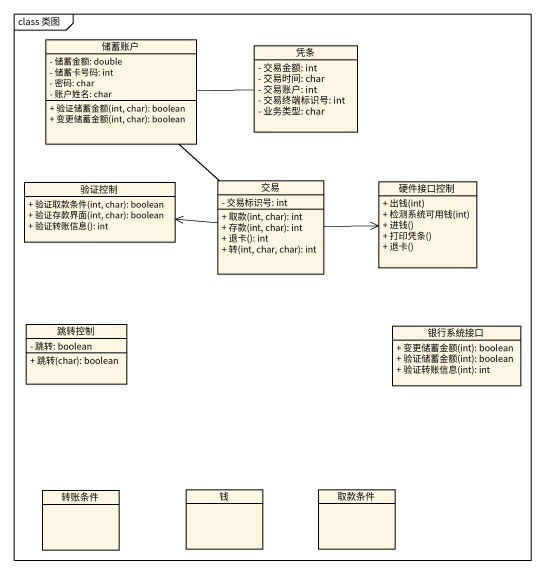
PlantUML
@startuml
mainframe class 类图
hide circle
hide empty members
skinparam classAttributeIconSize 0
class 储蓄账户 {
  - 储蓄金额: double
  - 储蓄卡号码: int
  - 密码: char
  - 账户姓名: char
  + 验证储蓄金额(int, char): boolean
  + 变更储蓄金额(int, char): boolean
}
class 凭条 {
  - 交易金额: int
  - 交易时间: char
  - 交易账户: int
  - 交易终端标识号: int
  - 业务类型: char
}
class 验证控制 {
  + 验证取款条件(int, char): boolean
  + 验证存款界面(int, char): boolean
  + 验证转账信息(): int
}
class 交易 {
  - 交易标识号: int
  + 取款(int, char): int
  + 存款(int, char): int
  + 退卡(): int
  + 转(int, char, char): int
}
class 硬件接口控制 {
  + 出钱(int)
  + 检测系统可用钱(int)
  + 进钱()
  + 打印凭条()
  + 退卡()
}
class 跳转控制 {
  - 跳转: boolean
  + 跳转(char): boolean
}
class 银行系统接口 {
  + 变更储蓄金额(int): boolean
  + 验证储蓄金额(int): boolean
  + 验证转账信息(int): int
}
class 转账条件
class 钱
class 取款条件
储蓄账户 -right- 凭条
储蓄账户 -- 交易
交易 -left-> 验证控制
交易 -right-> 硬件接口控制
@enduml
